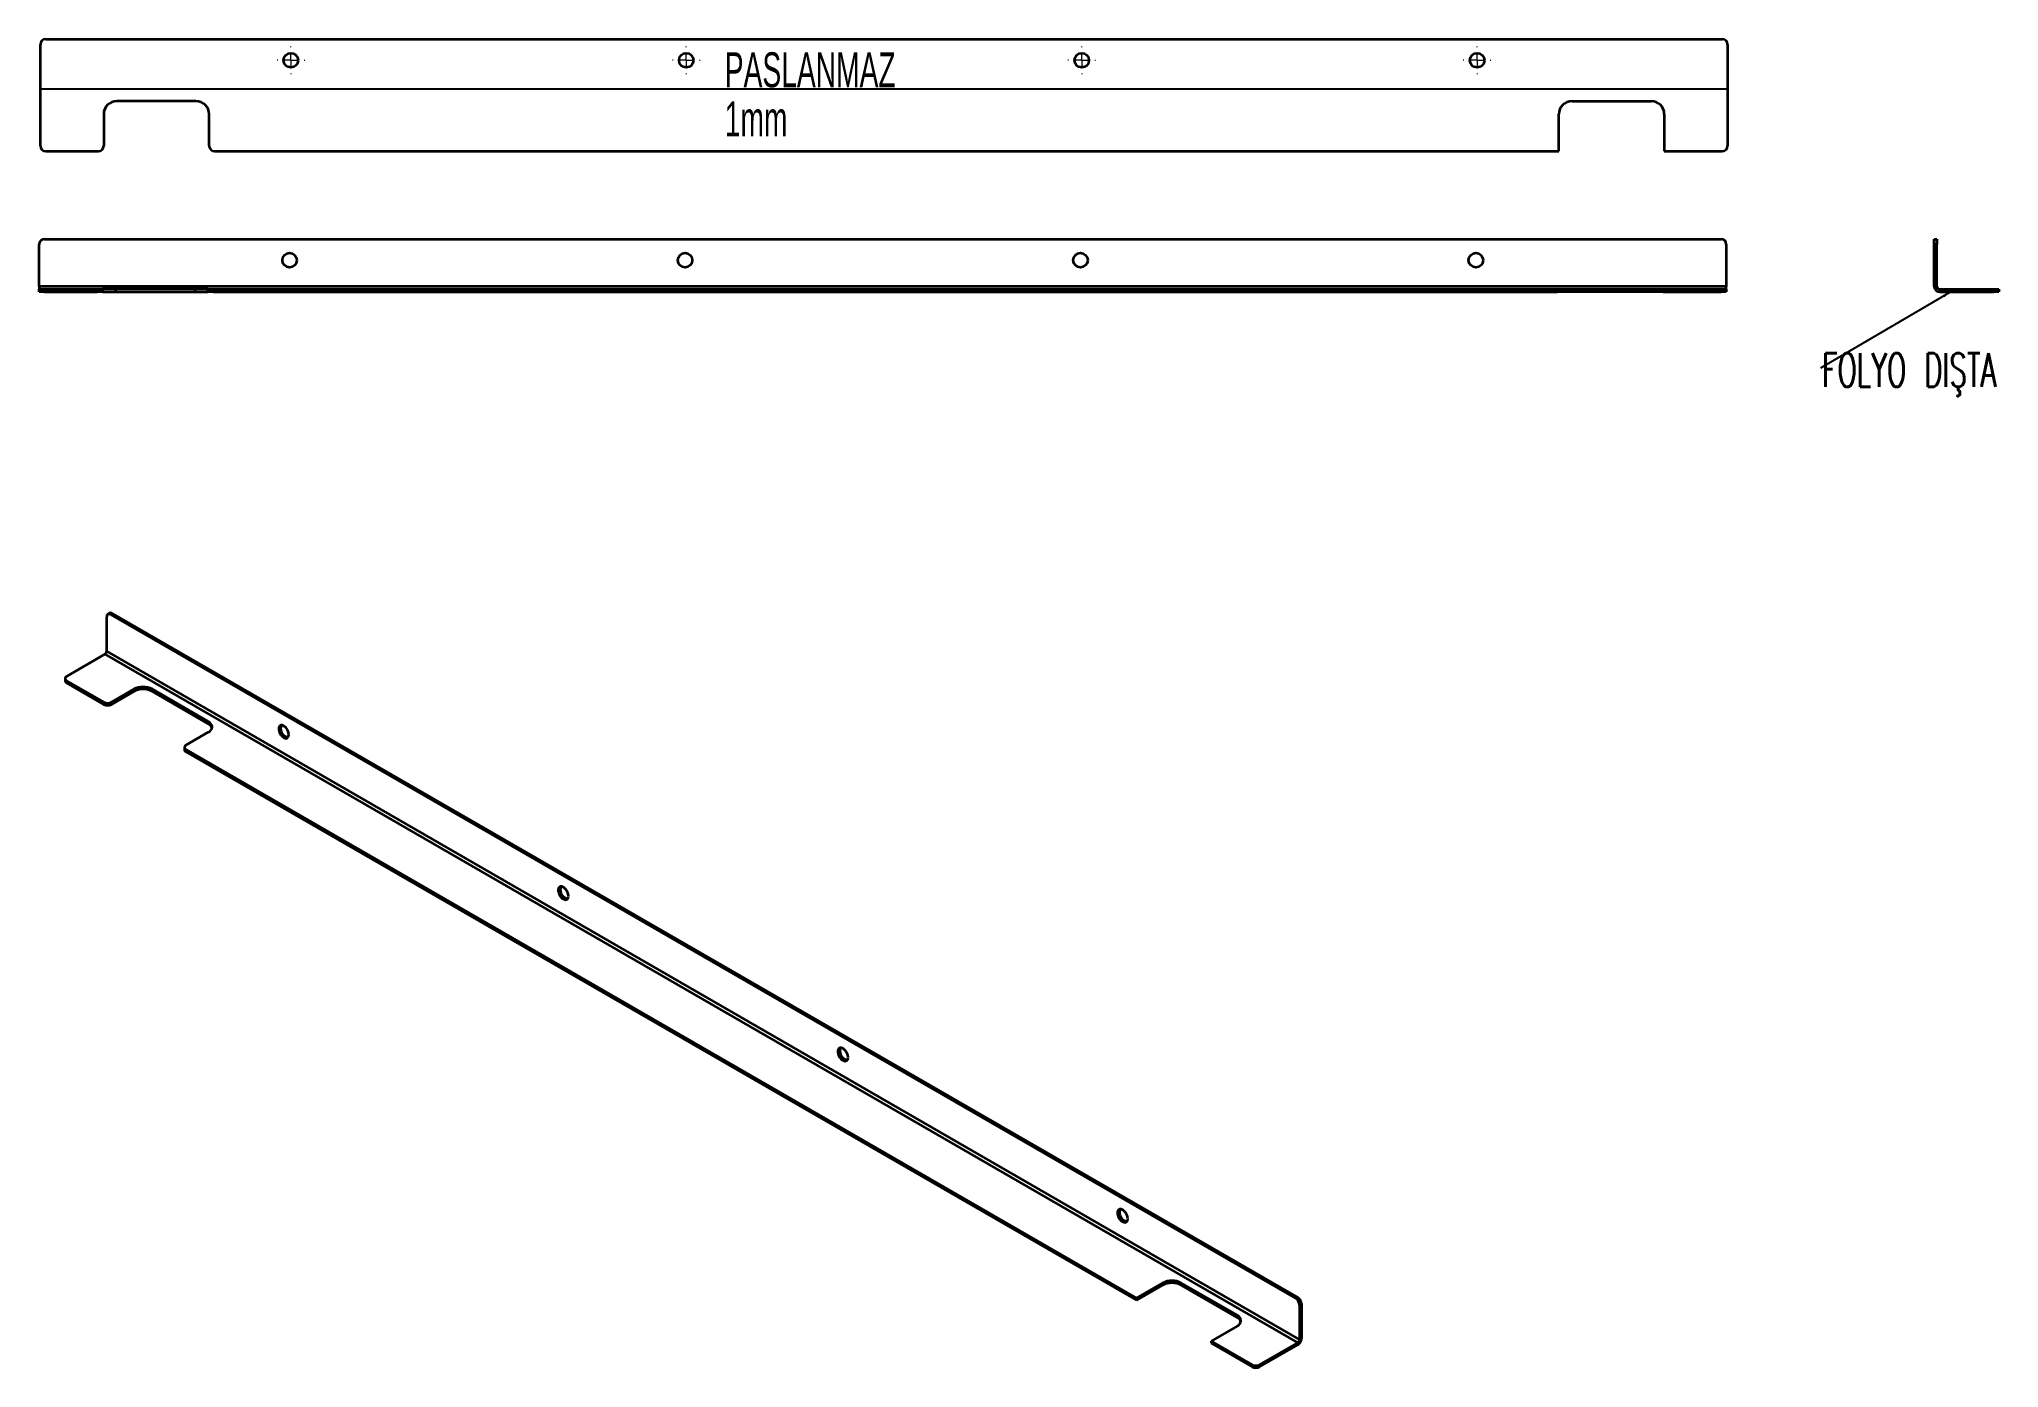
# Model space of a CAD drawing. Header units: millimetres. Extents: x -265 to 478, y -158 to 347.
import ezdxf

# ---------------------------------------------------------------- set-up
doc = ezdxf.new("R2010")
doc.units = ezdxf.units.MM
doc.styles.add('SLDTEXTSTYLE0', font='TXT', dxfattribs={"width": 0.605})
doc.styles.add('SLDTEXTSTYLE1', font='TXT', dxfattribs={"width": 0.605, "bigfont": 'bigfont'})
doc.dimstyles.new('SLDDIMSTYLE0', dxfattribs={"dimtxt": 0.18, "dimasz": 3.302, "dimexe": 0, "dimexo": 0.0625, "dimgap": 0, "dimtad": 0, "dimtih": 1, "dimtoh": 1, "dimdec": 0, "dimrnd": 1e-09, "dimzin": 0, "dimdsep": 46, "dimtxsty": 'Standard', "dimsah": 1, "dimcen": 0.09, "dimadec": 0, "dimazin": 0, "dimtfac": 3.302, "dimtdec": 0, "dimtofl": 0, "dimtmove": 0, "dimatfit": 3, "dimfxl": 1, "dimfrac": 2, "dimtolj": 1, "dimtzin": 0, "dimarcsym": 0})

# ---------------------------------------------------------------- blocks, each defined once
blk = doc.blocks.new('SW_NOTE_0')
at = {"color": 0, "linetype": 'Continuous', "lineweight": 0, "insert": (0.53, 5.67), "char_height": 12.7, "attachment_point": 1, "style": 'SLDTEXTSTYLE1'}
blk.add_mtext('FOLYO DIŞTA', dxfattribs=at)
blk = doc.blocks.new('SW_CENTERMARKSYMBOL_0')
at = {"color": 0, "linetype": 'Continuous', "lineweight": 18}
for p, q in [((-5, 0), (-5.25, 0)), ((0, 0), (-2.5, 0)), ((0, 5), (0, 5.25)), ((0, 0), (0, 2.5)), ((0, 0), (0, -2.5)), ((0, 0), (2.5, 0)), ((5, 0), (5.25, 0)), ((0, -5), (0, -5.25))]:
    blk.add_line(p, q, dxfattribs=at)
blk = doc.blocks.new('SW_CENTERMARKSYMBOL_1')
at = {"color": 0, "linetype": 'Continuous', "lineweight": 18}
for p, q in [((-5, 0), (-5.25, 0)), ((0, 0), (-2.5, 0)), ((0, 5), (0, 5.25)), ((0, 0), (0, 2.5)), ((0, 0), (0, -2.5)), ((0, 0), (2.5, 0)), ((5, 0), (5.25, 0)), ((0, -5), (0, -5.25))]:
    blk.add_line(p, q, dxfattribs=at)
blk = doc.blocks.new('SW_CENTERMARKSYMBOL_2')
at = {"color": 0, "linetype": 'Continuous', "lineweight": 18}
for p, q in [((-5, 0), (-5.25, 0)), ((0, 0), (-2.5, 0)), ((0, 5), (0, 5.25)), ((0, 0), (0, 2.5)), ((0, 0), (0, -2.5)), ((0, 0), (2.5, 0)), ((5, 0), (5.25, 0)), ((0, -5), (0, -5.25))]:
    blk.add_line(p, q, dxfattribs=at)
blk = doc.blocks.new('SW_CENTERMARKSYMBOL_3')
at = {"color": 0, "linetype": 'Continuous', "lineweight": 18}
for p, q in [((-5, 0), (-5.25, 0)), ((0, 0), (-2.5, 0)), ((0, 5), (0, 5.25)), ((0, 0), (0, 2.5)), ((0, 0), (0, -2.5)), ((0, 0), (2.5, 0)), ((5, 0), (5.25, 0)), ((0, -5), (0, -5.25))]:
    blk.add_line(p, q, dxfattribs=at)

msp = doc.modelspace()

# ---------------------------------------------------------------- linework, layer by layer
at = {"color": 7, "linetype": 'Continuous', "lineweight": 35}
for p, q in [((-264.64, 306.19), (-264.64, 344.69)), ((-262.64, 346.69), (373.36, 346.69)), ((375.36, 344.69), (375.36, 306.19)), ((-205.64, 323.19), (-235.64, 323.19)), ((316.36, 323.19), (346.36, 323.19)), ((-240.64, 318.19), (-240.64, 306.19)), ((-200.64, 306.19), (-200.64, 318.19)), ((311.36, 304.19), (311.36, 318.19)), ((351.36, 318.19), (351.36, 304.19)), ((-262.64, 304.19), (-242.64, 304.19)), ((-198.64, 304.19), (311.36, 304.19)), ((351.36, 304.19), (373.36, 304.19)), ((-265.11, 252.81), (-265.11, 268.81)), ((-263.11, 270.81), (372.89, 270.81)), ((374.89, 268.81), (374.89, 252.81)), ((453.76, 270.81), (454.76, 270.81)), ((453.76, 268.81), (453.76, 270.81)), ((454.76, 268.81), (453.76, 268.81)), ((453.76, 252.81), (453.76, 268.81)), ((454.76, 270.81), (454.76, 268.81)), ((454.76, 252.81), (454.76, 268.81)), ((374.89, 252.81), (-265.11, 252.81)), ((-265.11, 252.81), (-265.11, 251.81)), ((374.89, 251.81), (374.89, 252.81)), ((454.76, 252.81), (453.76, 252.81)), ((-265.11, 250.81), (-265.11, 251.81)), ((-265.11, 251.81), (-263.11, 251.81)), ((-263.11, 250.81), (-265.11, 250.81)), ((-263.11, 251.81), (-263.11, 250.81)), ((-263.11, 251.81), (-243.11, 251.81)), ((-263.11, 250.81), (-243.11, 250.81)), ((-243.11, 250.81), (-243.11, 251.81)), ((-243.11, 251.81), (-241.11, 251.81)), ((-241.11, 250.81), (-243.11, 250.81)), ((-241.11, 251.81), (-241.11, 250.81)), ((-236.11, 251.81), (-241.11, 251.81)), ((-241.11, 250.81), (-236.11, 250.81)), ((-236.11, 251.81), (-236.11, 250.81)), ((-206.11, 251.81), (-236.11, 251.81)), ((-236.11, 250.81), (-206.11, 250.81)), ((-206.11, 251.81), (-206.11, 250.81)), ((-201.11, 251.81), (-206.11, 251.81)), ((-206.11, 250.81), (-201.11, 250.81)), ((-201.11, 250.81), (-201.11, 251.81)), ((-201.11, 251.81), (-199.11, 251.81)), ((-199.11, 250.81), (-201.11, 250.81)), ((-199.11, 251.81), (-199.11, 250.81)), ((-199.11, 251.81), (310.89, 251.81)), ((-199.11, 250.81), (310.89, 250.81)), ((310.89, 251.81), (310.89, 250.81)), ((310.89, 251.81), (315.89, 251.81)), ((315.89, 250.81), (310.89, 250.81)), ((315.89, 251.81), (315.89, 250.81)), ((315.89, 251.81), (345.89, 251.81)), ((345.89, 250.81), (315.89, 250.81)), ((345.89, 251.81), (345.89, 250.81)), ((345.89, 251.81), (350.89, 251.81)), ((350.89, 250.81), (345.89, 250.81)), ((350.89, 251.81), (350.89, 250.81)), ((350.89, 251.81), (372.89, 251.81)), ((350.89, 250.81), (372.89, 250.81)), ((372.89, 250.81), (372.89, 251.81)), ((372.89, 251.81), (374.89, 251.81)), ((374.89, 250.81), (372.89, 250.81)), ((374.89, 251.81), (374.89, 250.81)), ((455.76, 251.81), (455.76, 250.81)), ((455.76, 251.81), (476.26, 251.81)), ((455.76, 250.81), (476.26, 250.81)), ((476.26, 250.81), (476.26, 251.81)), ((476.26, 251.81), (478.26, 251.81)), ((478.26, 250.81), (476.26, 250.81)), ((478.26, 251.81), (478.26, 250.81)), ((-239.51, 114.45), (-239.51, 127.52)), ((-238.39, 128.84), (-239.09, 128.43)), ((-237.39, 128.74), (-238.09, 128.33)), ((-238.09, 128.33), (211.63, -131.29)), ((-237.39, 128.74), (212.33, -130.88)), ((-240.21, 113.23), (-254.71, 104.86)), ((-240.21, 113.23), (212.33, -148.02)), ((213.04, -146.8), (-239.51, 114.45)), ((-255.3, 104.04), (-255.3, 103.22)), ((-254.71, 103.22), (-240.57, 95.06)), ((-254.71, 103.22), (-254.71, 102.41)), ((-254.71, 102.41), (-240.57, 94.24)), ((-229.25, 99.96), (-237.74, 95.06)), ((-237.74, 94.24), (-229.25, 99.14)), ((-229.25, 99.96), (-229.25, 99.14)), ((-200.97, 87.71), (-222.18, 99.96)), ((-222.18, 99.96), (-222.18, 99.14)), ((-222.18, 99.14), (-200.97, 86.9)), ((-240.57, 94.24), (-240.57, 95.06)), ((-237.74, 95.06), (-237.74, 94.24)), ((-209.46, 78.73), (-200.97, 83.63)), ((-200.97, 87.71), (-200.97, 86.9)), ((-210.04, 77.92), (-210.04, 77.1)), ((-209.46, 77.1), (151.17, -131.08)), ((-209.46, 77.1), (-209.46, 76.28)), ((-209.46, 76.28), (151.17, -131.9)), ((151.17, -131.08), (161.07, -125.37)), ((161.07, -126.19), (151.17, -131.9)), ((161.07, -125.37), (161.07, -126.19)), ((168.14, -125.37), (189.35, -137.62)), ((168.14, -125.37), (168.14, -126.19)), ((189.35, -138.43), (168.14, -126.19)), ((151.17, -131.08), (151.17, -131.9)), ((211.63, -131.29), (212.33, -130.88)), ((213.75, -133.33), (213.04, -133.74)), ((213.04, -133.74), (213.04, -146.8)), ((213.75, -133.33), (213.75, -146.39)), ((189.35, -137.62), (189.35, -138.43)), ((189.35, -141.7), (179.45, -147.41)), ((179.45, -147.41), (195.01, -156.39)), ((179.45, -147.41), (179.45, -148.23)), ((179.45, -148.23), (195.01, -157.21)), ((197.84, -156.39), (212.33, -148.02)), ((212.33, -148.02), (212.33, -148.84)), ((213.04, -146.8), (213.75, -146.39)), ((197.84, -157.21), (212.33, -148.84)), ((195.01, -157.21), (195.01, -156.39)), ((197.84, -156.39), (197.84, -157.21))]:
    msp.add_line(p, q, dxfattribs=at)
at = {"color": 7, "linetype": 'Continuous'}
msp.add_line((375.36, 327.69), (-264.64, 327.69), dxfattribs=at)
at = {"color": 7, "linetype": 'Continuous', "lineweight": 35, "flags": 128}
for points in [[(-170.39, 82.71), (-170.52, 83.6), (-170.9, 84.52), (-171.47, 85.35), (-172.15, 85.97), (-172.86, 86.3), (-173.5, 86.3), (-173.99, 85.97), (-174.24, 85.35), (-174.24, 84.53), (-173.99, 83.61), (-173.5, 82.72), (-172.86, 81.98), (-172.15, 81.5), (-171.47, 81.33), (-170.9, 81.49), (-170.52, 81.98), (-170.39, 82.71)], [(-171.63, 82), (-170.92, 81.75), (-170.65, 81.74)], [(-64.32, 21.48), (-64.45, 22.37), (-64.83, 23.29), (-65.4, 24.12), (-66.09, 24.74), (-66.8, 25.07), (-67.44, 25.07), (-67.92, 24.74), (-68.18, 24.12), (-68.18, 23.3), (-67.92, 22.38), (-67.44, 21.49), (-66.8, 20.75), (-66.09, 20.27), (-65.4, 20.1), (-64.83, 20.26), (-64.45, 20.75), (-64.32, 21.48)], [(-65.56, 20.77), (-64.86, 20.51), (-64.58, 20.51)], [(41.74, -39.75), (41.61, -38.86), (41.24, -37.94), (40.67, -37.12), (39.98, -36.49), (39.27, -36.16), (38.63, -36.16), (38.15, -36.49), (37.89, -37.11), (37.89, -37.93), (38.15, -38.85), (38.63, -39.74), (39.27, -40.48), (39.98, -40.96), (40.67, -41.14), (41.24, -40.97), (41.61, -40.48), (41.74, -39.75)], [(40.51, -40.46), (41.21, -40.72), (41.48, -40.72)], [(147.81, -100.98), (147.68, -100.09), (147.3, -99.17), (146.73, -98.35), (146.05, -97.72), (145.33, -97.39), (144.69, -97.39), (144.21, -97.72), (143.95, -98.34), (143.95, -99.16), (144.21, -100.08), (144.69, -100.97), (145.33, -101.71), (146.05, -102.19), (146.73, -102.37), (147.3, -102.2), (147.68, -101.71), (147.81, -100.98)], [(146.57, -101.69), (147.28, -101.95), (147.55, -101.95)]]:
    msp.add_lwpolyline(points, dxfattribs=at)
at = {"color": 7, "linetype": 'Continuous', "lineweight": 35}
for centre in [(-169.64, 338.69), (-19.64, 338.69), (130.36, 338.69), (280.36, 338.69), (-170.11, 262.81), (-20.11, 262.81), (129.89, 262.81), (279.89, 262.81)]:
    msp.add_circle(centre, 2.75, dxfattribs=at)
for centre, radius, start, end in [((-262.64, 344.69), 2, 90, 180), ((373.36, 344.69), 2, 0, 90), ((-235.64, 318.19), 5, 90, 180), ((-205.64, 318.19), 5, 0, 90), ((316.36, 318.19), 5, 90, 180), ((346.36, 318.19), 5, 0, 90), ((-262.64, 306.19), 2, 180, 270), ((-242.64, 306.19), 2, 270, 0), ((-198.64, 306.19), 2, 180, 270), ((373.36, 306.19), 2, 270, 0), ((-263.11, 268.81), 2, 90, 180), ((372.89, 268.81), 2, 0, 90), ((455.76, 252.81), 2, 180, 270), ((455.76, 252.81), 1, 180, 270), ((-238.65, 127.65), 0.873, 50.79671, 189.21404), ((-237.97, 127.92), 1.01, 54.38242, 114.30712), ((-241.04, 114.52), 1.54, 302.60548, 357.39452), ((-254.4, 104.04), 0.873, 110.78342, 249.21658), ((-254.3, 103.32), 1.01, 185.6948, 245.62534), ((-225.72, 93.14), 7.69, 62.60967, 117.39033), ((-225.72, 92.32), 7.69, 62.60967, 117.39033), ((-239.15, 97.79), 3.07, 242.60967, 297.39033), ((-239.15, 96.97), 3.07, 242.60967, 297.39033), ((-201.74, 85.67), 2.18, 290.78342, 69.21658), ((-202.13, 84.47), 2.69, 17.24508, 64.5495), ((-170.03, 85.12), 3.5, 159.50814, 242.8391), ((-209.04, 77.2), 1.01, 185.6948, 245.62534), ((-209.15, 77.92), 0.873, 110.78342, 249.21658), ((-63.96, 23.89), 3.5, 159.50814, 242.8391), ((42.11, -37.35), 3.5, 159.50814, 242.8391), ((148.17, -98.58), 3.5, 159.50814, 242.8391), ((164.6, -132.19), 7.69, 62.60967, 117.39033), ((164.6, -133.01), 7.69, 62.60967, 117.39033), ((209.97, -133.88), 3.07, 2.60548, 57.39452), ((210.68, -133.47), 3.07, 2.60548, 57.39452), ((188.58, -139.66), 2.18, 290.78342, 69.21658), ((188.2, -140.86), 2.69, 17.24508, 64.5495), ((210.68, -146.25), 3.07, 302.60548, 357.39452), ((211.51, -146.73), 1.54, 302.60548, 357.39452), ((196.42, -153.66), 3.07, 242.60967, 297.39033), ((196.42, -154.48), 3.07, 242.60967, 297.39033)]:
    msp.add_arc(centre, radius, start, end, dxfattribs=at)

# ---------------------------------------------------------------- block references
at = {"color": 7, "linetype": 'Continuous', "lineweight": 18}
for name, p in [('SW_CENTERMARKSYMBOL_3', (-169.64, 338.69)), ('SW_CENTERMARKSYMBOL_2', (-19.64, 338.69)), ('SW_CENTERMARKSYMBOL_1', (130.36, 338.69)), ('SW_CENTERMARKSYMBOL_0', (280.36, 338.69))]:
    msp.add_blockref(name, p, dxfattribs=at)
at = {"color": 7, "linetype": 'Continuous', "lineweight": 0}
msp.add_blockref('SW_NOTE_0', (410.67, 221.81), dxfattribs=at)

# ---------------------------------------------------------------- texts
at = {"color": 7, "linetype": 'Continuous', "lineweight": 0, "char_height": 13.229, "attachment_point": 1, "style": 'SLDTEXTSTYLE0'}
for s, insert in [('PASLANMAZ', (-5.04, 341.7)), ('1mm', (-5.04, 323.06))]:
    msp.add_mtext(s, dxfattribs=dict(at, insert=insert))

# ---------------------------------------------------------------- leaders
at = {"color": 7, "linetype": 'Continuous', "lineweight": 0}
msp.add_leader([(460.09, 250.81), (410.67, 221.81)], dimstyle='SLDDIMSTYLE0', dxfattribs=at)

doc.saveas('drawing.dxf')
